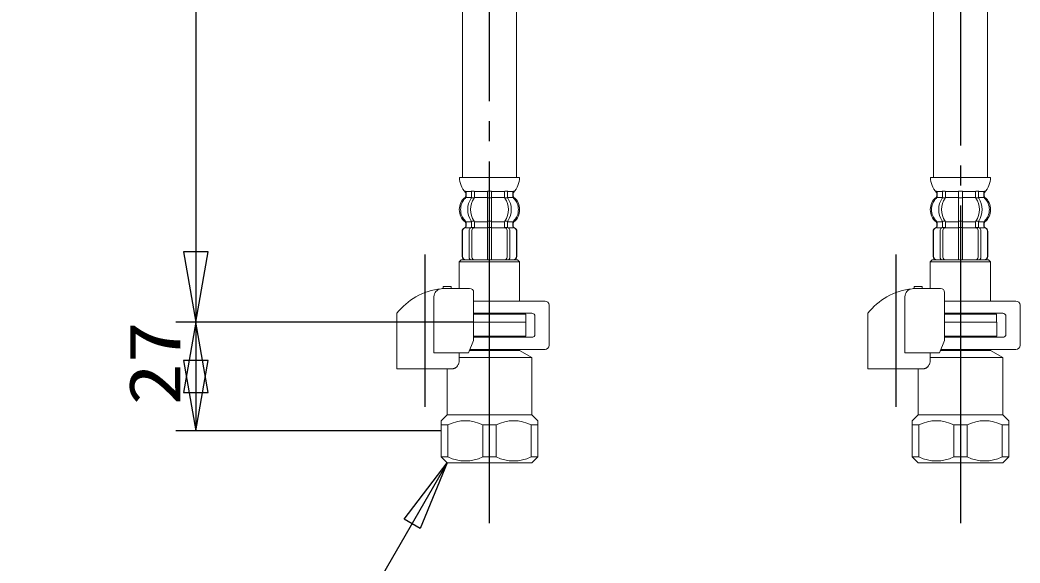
# Model space of a CAD drawing. Units: millimetres at full size, sheet at 1:5; details may follow other scales. Extents: x -1050 to 0, y -742 to 742.
# Drawn here: x -840 to -591.4, y -420.6 to -285.6 of the extents above; entities that cross this region are included whole.
import ezdxf
from ezdxf.enums import TextEntityAlignment as Align

# ---------------------------------------------------------------- set-up
doc = ezdxf.new("R2010")
doc.units = ezdxf.units.MM
doc.header["$LTSCALE"] = 5
doc.linetypes.add('LONG_CHAIN', pattern=[21, 18, -1, 1, -1])
doc.layers.add('0-0_K475ENJVZ-2T', color=7, linetype='Continuous', lineweight=15)
doc.styles.add('ＭＳ ゴシック', font='')
doc.styles.get('ＭＳ ゴシック').set_extended_font_data('MS Gothic')

msp = doc.modelspace()

# ---------------------------------------------------------------- linework, layer by layer
at = {"layer": '0-0_K475ENJVZ-2T', "color": 2, "lineweight": 30}
for p, q in [((-796.24, 25.271), (-796.24, -360.733)), ((-727.177, -360.733), (-801.24, -360.733)), ((-727.177, -360.733), (-801.24, -360.733)), ((-796.24, -360.733), (-796.24, -387.733)), ((-735.24, -387.733), (-801.24, -387.733))]:
    msp.add_line(p, q, dxfattribs=at)
at = {"layer": '0-0_K475ENJVZ-2T'}
for p, q in [((-729.94, -226.743), (-729.94, -324.733)), ((-716.54, -226.743), (-716.54, -324.733)), ((-612.856, -324.733), (-612.856, -226.743)), ((-599.456, -324.733), (-599.456, -226.743)), ((-730.724, -324.733), (-723.24, -324.733)), ((-723.24, -324.733), (-715.757, -324.733)), ((-613.64, -324.733), (-606.156, -324.733)), ((-606.156, -324.733), (-598.672, -324.733)), ((-727.633, -328.133), (-727.118, -328.133)), ((-723.64, -328.133), (-723.24, -328.133)), ((-723.24, -328.133), (-722.84, -328.133)), ((-719.363, -328.133), (-718.848, -328.133)), ((-610.548, -328.133), (-610.034, -328.133)), ((-606.556, -328.133), (-606.156, -328.133)), ((-606.156, -328.133), (-605.756, -328.133)), ((-602.278, -328.133), (-601.764, -328.133)), ((-729.141, -328.725), (-729.141, -329.293)), ((-729.073, -328.233), (-728.325, -328.233)), ((-729.073, -328.383), (-729.073, -329.516)), ((-729.073, -329.733), (-727.712, -329.733)), ((-728.325, -328.233), (-727.71, -328.233)), ((-727.687, -328.383), (-727.687, -329.578)), ((-727.633, -329.833), (-727.118, -329.833)), ((-726.98, -328.233), (-723.764, -328.233)), ((-726.98, -328.383), (-726.98, -329.578)), ((-726.98, -329.733), (-723.74, -329.733)), ((-723.74, -328.383), (-723.74, -329.733)), ((-723.74, -329.733), (-723.74, -335.733)), ((-723.64, -329.833), (-723.24, -329.833)), ((-723.24, -329.833), (-722.84, -329.833)), ((-722.74, -329.733), (-722.74, -328.383)), ((-722.74, -329.733), (-719.501, -329.733)), ((-722.74, -335.733), (-722.74, -329.733)), ((-722.717, -328.233), (-719.501, -328.233)), ((-719.501, -329.578), (-719.501, -328.383)), ((-719.363, -329.833), (-718.848, -329.833)), ((-718.794, -329.578), (-718.794, -328.383)), ((-718.771, -328.233), (-718.156, -328.233)), ((-718.769, -329.733), (-717.408, -329.733)), ((-718.156, -328.233), (-717.408, -328.233)), ((-717.408, -329.516), (-717.408, -328.383)), ((-717.34, -329.293), (-717.34, -328.725)), ((-612.056, -328.725), (-612.056, -329.293)), ((-611.988, -328.233), (-611.241, -328.233)), ((-611.988, -328.383), (-611.988, -329.516)), ((-611.988, -329.733), (-610.627, -329.733)), ((-611.241, -328.233), (-610.626, -328.233)), ((-610.602, -328.383), (-610.602, -329.578)), ((-610.548, -329.833), (-610.034, -329.833)), ((-609.895, -328.233), (-606.679, -328.233)), ((-609.895, -328.383), (-609.895, -329.578)), ((-609.895, -329.733), (-606.656, -329.733)), ((-606.656, -328.383), (-606.656, -329.733)), ((-606.556, -329.833), (-606.156, -329.833)), ((-606.156, -329.833), (-605.756, -329.833)), ((-605.656, -329.733), (-605.656, -328.383)), ((-605.656, -329.733), (-602.417, -329.733)), ((-605.633, -328.233), (-602.417, -328.233)), ((-602.417, -329.578), (-602.417, -328.383)), ((-602.278, -329.833), (-601.764, -329.833)), ((-601.71, -329.578), (-601.71, -328.383)), ((-601.686, -328.233), (-601.071, -328.233)), ((-601.685, -329.733), (-600.324, -329.733)), ((-601.071, -328.233), (-600.324, -328.233)), ((-600.324, -329.516), (-600.324, -328.383)), ((-600.256, -329.293), (-600.256, -328.725)), ((-729.141, -336.173), (-729.141, -336.825)), ((-729.141, -337.233), (-729.069, -337.233)), ((-729.073, -337.233), (-727.84, -337.233)), ((-729.069, -335.733), (-727.712, -335.733)), ((-729.069, -336.824), (-729.069, -335.951)), ((-728.325, -344.533), (-728.325, -337.933)), ((-727.687, -336.873), (-727.687, -335.889)), ((-727.633, -335.633), (-727.118, -335.633)), ((-727.633, -337.133), (-727.074, -337.133)), ((-727.618, -344.533), (-727.618, -337.933)), ((-726.98, -335.733), (-723.74, -335.733)), ((-726.98, -337.236), (-726.98, -335.889)), ((-726.918, -337.233), (-723.74, -337.233)), ((-723.74, -335.733), (-723.74, -337.233)), ((-723.74, -337.233), (-723.74, -345.233)), ((-723.64, -335.633), (-723.24, -335.633)), ((-723.64, -337.133), (-723.24, -337.133)), ((-723.24, -335.633), (-722.84, -335.633)), ((-723.24, -337.133), (-722.84, -337.133)), ((-722.74, -335.733), (-719.501, -335.733)), ((-722.74, -337.233), (-722.74, -335.733)), ((-722.74, -345.233), (-722.74, -337.233)), ((-722.74, -337.233), (-719.563, -337.233)), ((-719.501, -335.889), (-719.501, -337.236)), ((-719.407, -337.133), (-718.848, -337.133)), ((-719.363, -335.633), (-718.848, -335.633)), ((-718.863, -337.933), (-718.863, -344.533)), ((-718.794, -335.889), (-718.794, -336.873)), ((-718.769, -335.733), (-717.412, -335.733)), ((-718.641, -337.233), (-717.408, -337.233)), ((-718.156, -337.933), (-718.156, -344.533)), ((-717.412, -335.951), (-717.412, -336.824)), ((-717.412, -337.233), (-717.34, -337.233)), ((-717.34, -336.825), (-717.34, -336.173)), ((-612.056, -336.173), (-612.056, -336.825)), ((-612.056, -337.233), (-611.985, -337.233)), ((-611.988, -337.233), (-610.756, -337.233)), ((-611.985, -335.733), (-610.627, -335.733)), ((-611.985, -336.824), (-611.985, -335.951)), ((-611.241, -344.533), (-611.241, -337.933)), ((-610.602, -336.873), (-610.602, -335.889)), ((-610.548, -335.633), (-610.034, -335.633)), ((-610.548, -337.133), (-609.99, -337.133)), ((-610.534, -344.533), (-610.534, -337.933)), ((-609.895, -335.733), (-606.656, -335.733)), ((-609.895, -337.236), (-609.895, -335.889)), ((-609.834, -337.233), (-606.656, -337.233)), ((-606.656, -337.233), (-606.656, -345.233)), ((-606.556, -337.133), (-606.156, -337.133)), ((-606.156, -337.133), (-605.756, -337.133)), ((-605.656, -335.733), (-602.417, -335.733)), ((-605.656, -337.233), (-602.478, -337.233)), ((-605.656, -345.233), (-605.656, -337.233)), ((-602.417, -335.889), (-602.417, -337.236)), ((-602.322, -337.133), (-601.764, -337.133)), ((-602.278, -335.633), (-601.764, -335.633)), ((-601.778, -337.933), (-601.778, -344.533)), ((-601.71, -335.889), (-601.71, -336.873)), ((-601.685, -335.733), (-600.327, -335.733)), ((-601.556, -337.233), (-600.324, -337.233)), ((-601.071, -337.933), (-601.071, -344.533)), ((-600.327, -335.951), (-600.327, -336.824)), ((-600.327, -337.233), (-600.256, -337.233)), ((-600.256, -336.825), (-600.256, -336.173)), ((-730.041, -338.133), (-730.041, -344.333)), ((-729.973, -338.133), (-729.973, -344.333)), ((-716.508, -344.333), (-716.508, -338.133)), ((-716.44, -344.333), (-716.44, -338.133)), ((-612.956, -338.133), (-612.956, -344.333)), ((-612.888, -338.133), (-612.888, -344.333)), ((-599.424, -344.333), (-599.424, -338.133)), ((-599.356, -344.333), (-599.356, -338.133)), ((-730.24, -345.233), (-716.24, -345.233)), ((-729.141, -345.233), (-717.34, -345.233)), ((-715.74, -345.733), (-716.24, -345.233)), ((-613.157, -345.233), (-599.157, -345.233)), ((-612.056, -345.233), (-611.821, -345.233)), ((-611.821, -345.233), (-610.541, -345.233)), ((-609.824, -345.233), (-608.937, -345.233)), ((-600.491, -345.233), (-600.256, -345.233)), ((-598.657, -345.733), (-599.157, -345.233)), ((-730.74, -345.733), (-730.74, -352.308)), ((-715.74, -355.483), (-715.74, -345.733)), ((-613.657, -345.733), (-613.657, -352.308)), ((-598.657, -355.483), (-598.657, -345.733)), ((-734.74, -351.808), (-734.74, -352.356)), ((-732.74, -351.808), (-734.74, -351.808)), ((-732.74, -352.308), (-733.49, -352.308)), ((-732.74, -352.308), (-732.74, -351.808)), ((-728.177, -352.308), (-732.74, -352.308)), ((-615.656, -352.308), (-616.406, -352.308)), ((-615.656, -352.308), (-615.656, -351.808)), ((-611.093, -352.308), (-615.656, -352.308)), ((-727.177, -365.308), (-727.177, -353.308)), ((-727.177, -355.483), (-709.44, -355.483)), ((-619.972, -368.308), (-619.972, -354.394)), ((-610.092, -355.483), (-592.356, -355.483)), ((-708.44, -356.483), (-708.44, -366.483)), ((-591.356, -356.483), (-591.356, -366.483)), ((-727.177, -358.483), (-712.74, -358.483)), ((-727.177, -358.733), (-715.74, -358.733)), ((-715.74, -358.733), (-715.74, -358.483)), ((-714.24, -358.733), (-715.74, -358.733)), ((-714.24, -360.733), (-714.24, -358.733)), ((-711.94, -359.283), (-711.94, -363.683)), ((-629.156, -358.47), (-629.156, -359.308)), ((-629.156, -359.308), (-629.156, -372.308)), ((-610.094, -358.733), (-598.657, -358.733)), ((-610.092, -358.483), (-595.656, -358.483)), ((-598.657, -358.733), (-598.657, -358.483)), ((-597.157, -358.733), (-598.657, -358.733)), ((-597.157, -360.733), (-597.157, -358.733)), ((-594.856, -359.283), (-594.856, -363.683)), ((-727.177, -360.733), (-717.64, -360.733)), ((-727.177, -360.733), (-714.24, -360.733)), ((-717.64, -360.733), (-716.49, -360.733)), ((-716.49, -360.733), (-714.24, -360.733)), ((-714.24, -364.233), (-714.24, -360.733)), ((-610.094, -360.733), (-600.557, -360.733)), ((-610.093, -360.733), (-597.156, -360.733)), ((-600.557, -360.733), (-599.407, -360.733)), ((-599.407, -360.733), (-597.157, -360.733)), ((-728.463, -368.308), (-727.177, -365.308)), ((-727.177, -364.233), (-715.74, -364.233)), ((-712.74, -364.483), (-727.177, -364.483)), ((-715.74, -364.233), (-715.74, -364.483)), ((-715.74, -364.233), (-714.24, -364.233)), ((-610.093, -364.233), (-598.656, -364.233)), ((-595.656, -364.483), (-610.093, -364.483)), ((-598.656, -364.233), (-598.656, -364.483)), ((-728.217, -367.733), (-715.74, -367.733)), ((-709.44, -367.483), (-728.109, -367.483)), ((-715.74, -367.483), (-715.74, -367.733)), ((-712.74, -369.465), (-715.74, -367.733)), ((-611.132, -367.733), (-598.656, -367.733)), ((-592.356, -367.483), (-611.025, -367.483)), ((-598.656, -367.483), (-598.656, -367.733)), ((-595.656, -369.465), (-598.656, -367.733)), ((-730.776, -368.308), (-728.463, -368.308)), ((-730.776, -369.465), (-712.74, -369.465)), ((-712.74, -383.733), (-712.74, -369.465)), ((-613.691, -368.308), (-619.972, -368.308)), ((-613.691, -370.308), (-613.691, -368.308)), ((-613.691, -368.308), (-611.379, -368.308)), ((-613.691, -369.465), (-595.656, -369.465)), ((-746.24, -372.308), (-732.24, -372.308)), ((-733.74, -372.308), (-733.74, -383.733)), ((-732.24, -372.308), (-732.24, -372.284)), ((-629.156, -372.308), (-615.156, -372.308)), ((-616.656, -372.308), (-616.656, -383.733)), ((-615.156, -372.308), (-615.156, -372.284)), ((-723.24, -383.733), (-712.74, -383.733)), ((-618.156, -385.233), (-616.656, -383.733)), ((-618.156, -386.233), (-618.156, -385.233)), ((-616.656, -383.733), (-606.156, -383.733)), ((-595.656, -383.733), (-594.156, -385.233)), ((-594.156, -385.233), (-594.156, -386.233)), ((-735.24, -386.233), (-735.24, -387.733)), ((-733.571, -386.233), (-735.24, -386.233)), ((-735.24, -387.733), (-735.24, -394.233)), ((-733.571, -386.233), (-733.571, -394.233)), ((-724.91, -394.233), (-724.91, -386.233)), ((-721.571, -386.233), (-721.571, -394.233)), ((-712.91, -394.233), (-712.91, -386.233)), ((-711.24, -386.233), (-712.91, -386.233)), ((-711.24, -394.233), (-711.24, -386.233)), ((-616.486, -386.233), (-616.486, -394.233)), ((-607.826, -394.233), (-607.826, -386.233)), ((-606.156, -386.233), (-607.826, -386.233)), ((-604.486, -386.233), (-606.156, -386.233)), ((-604.486, -386.233), (-604.486, -394.233)), ((-595.826, -394.233), (-595.826, -386.233)), ((-733.571, -394.233), (-735.24, -394.233)), ((-735.24, -394.233), (-733.74, -395.733)), ((-723.24, -394.233), (-724.91, -394.233)), ((-721.571, -394.233), (-723.24, -394.233)), ((-711.24, -394.233), (-712.91, -394.233)), ((-712.74, -395.733), (-711.24, -394.233)), ((-618.156, -394.233), (-616.656, -395.733)), ((-616.486, -394.233), (-618.156, -394.233)), ((-606.156, -394.233), (-607.826, -394.233)), ((-604.486, -394.233), (-606.156, -394.233)), ((-594.156, -394.233), (-595.826, -394.233)), ((-595.656, -395.733), (-594.156, -394.233)), ((-733.74, -395.733), (-723.24, -395.733)), ((-723.24, -395.733), (-712.74, -395.733)), ((-616.656, -395.733), (-606.156, -395.733)), ((-606.156, -395.733), (-595.656, -395.733))]:
    msp.add_line(p, q, dxfattribs=at)
at = {"layer": '0-0_K475ENJVZ-2T', "color": 2, "linetype": 'LONG_CHAIN', "lineweight": 30}
for p, q in [((-723.24, -410.733), (-723.24, -226.743)), ((-606.156, -226.743), (-606.156, -410.733)), ((-739.24, -381.783), (-739.24, -343.883)), ((-622.156, -381.783), (-622.156, -343.883))]:
    msp.add_line(p, q, dxfattribs=at)
at = {"layer": '0-0_K475ENJVZ-2T'}
for points in [[(-606.656, -329.733), (-606.656, -335.733), (-606.656, -337.233)], [(-605.656, -337.233), (-605.656, -335.733), (-605.656, -329.733)], [(-606.556, -335.633), (-606.156, -335.633), (-605.756, -335.633)], [(-730.24, -345.233), (-730.74, -345.733), (-715.74, -345.733)], [(-613.157, -345.233), (-613.657, -345.733), (-598.657, -345.733)], [(-610.541, -345.233), (-601.771, -345.233), (-600.491, -345.233)], [(-615.656, -351.808), (-617.656, -351.808), (-617.656, -352.356)], [(-730.776, -370.308), (-730.776, -368.308), (-737.056, -368.308), (-737.056, -354.394)], [(-611.379, -368.308), (-610.093, -365.308), (-610.093, -353.308)], [(-746.24, -358.47), (-746.24, -359.308), (-746.24, -372.308)], [(-598.656, -364.233), (-597.156, -364.233), (-597.156, -360.733)], [(-732.24, -372.284), (-732.159, -372.267), (-732.078, -372.246), (-731.999, -372.22), (-731.921, -372.19), (-731.845, -372.156), (-731.771, -372.118), (-731.699, -372.077), (-731.629, -372.032), (-731.561, -371.983), (-731.496, -371.931), (-731.433, -371.877), (-731.373, -371.819), (-731.315, -371.759), (-731.261, -371.696), (-731.159, -371.564), (-731.07, -371.423), (-730.992, -371.276), (-730.926, -371.123), (-730.872, -370.965), (-730.83, -370.804), (-730.8, -370.64), (-730.782, -370.475), (-730.776, -370.308)], [(-615.156, -372.284), (-615.075, -372.267), (-614.994, -372.246), (-614.915, -372.22), (-614.837, -372.19), (-614.761, -372.156), (-614.687, -372.118), (-614.615, -372.077), (-614.545, -372.032), (-614.477, -371.983), (-614.412, -371.931), (-614.349, -371.877), (-614.289, -371.819), (-614.231, -371.759), (-614.176, -371.696), (-614.075, -371.564), (-613.986, -371.423), (-613.908, -371.276), (-613.842, -371.123), (-613.788, -370.965), (-613.746, -370.804), (-613.716, -370.64), (-613.697, -370.475), (-613.691, -370.308)], [(-606.156, -383.733), (-595.656, -383.733), (-595.656, -369.465)], [(-735.24, -386.233), (-735.24, -385.233), (-733.74, -383.733), (-723.24, -383.733)], [(-712.74, -383.733), (-711.24, -385.233), (-711.24, -386.233)], [(-721.571, -386.233), (-723.24, -386.233), (-724.91, -386.233)], [(-616.486, -386.233), (-618.156, -386.233), (-618.156, -394.233)], [(-594.156, -394.233), (-594.156, -386.233), (-595.826, -386.233)]]:
    msp.add_lwpolyline(points, dxfattribs=at)
at = {"layer": '0-0_K475ENJVZ-2T', "color": 2, "lineweight": 30}
for points in [[(-799.326, -343.233), (-796.24, -360.733), (-793.155, -343.233)], [(-799.326, -343.233), (-796.24, -360.733), (-793.155, -343.233)], [(-793.155, -378.233), (-796.24, -360.733), (-799.326, -378.233)], [(-793.155, -378.233), (-796.24, -360.733), (-799.326, -378.233)], [(-799.326, -370.233), (-796.24, -387.733), (-793.155, -370.233)], [(-799.326, -370.233), (-796.24, -387.733), (-793.155, -370.233)], [(-740.495, -412.04), (-744.486, -409.737), (-733.74, -395.733)]]:
    msp.add_lwpolyline(points, close=True, dxfattribs=at)
msp.add_lwpolyline([(-733.74, -395.733), (-785.702, -485.733), (-839.955, -485.733)], dxfattribs=at)
at = {"layer": '0-0_K475ENJVZ-2T'}
for centre, radius, start, end in [((-724.83, -324.51), 5.899, 182.16711, 221.68307), ((-721.651, -324.51), 5.899, 318.31693, 357.83289), ((-607.745, -324.51), 5.899, 182.16711, 221.68307), ((-604.567, -324.51), 5.899, 318.31693, 357.83289), ((-729.202, -328.233), 0.1, 22.07371, 90), ((-728.187, -328.383), 0.5, 17.496, 32.95136), ((-727.48, -328.383), 0.5, 0, 32.95136), ((-724.24, -328.383), 0.5, 17.496, 32.95136), ((-722.24, -328.383), 0.5, 147.04864, 162.504), ((-719.001, -328.383), 0.5, 147.04864, 180), ((-718.294, -328.383), 0.5, 147.04864, 162.504), ((-717.279, -328.233), 0.1, 90, 157.92629), ((-612.117, -328.233), 0.1, 22.07371, 90), ((-611.102, -328.383), 0.5, 17.496, 32.95136), ((-610.395, -328.383), 0.5, 0, 32.95136), ((-607.156, -328.383), 0.5, 17.496, 32.95136), ((-605.156, -328.383), 0.5, 147.04864, 162.504), ((-601.917, -328.383), 0.5, 147.04864, 180), ((-601.21, -328.383), 0.5, 147.04864, 162.504), ((-600.194, -328.233), 0.1, 90, 157.92629), ((-726.741, -332.733), 3.999, 130.12864, 180), ((-726.421, -332.732), 4.003, 134.42142, 225.64019), ((-729.641, -329.293), 0.5, 310.12864, 0), ((-729.641, -328.725), 0.5, 0, 35.73929), ((-729.573, -329.516), 0.5, 314.42142, 0), ((-729.573, -328.383), 0.5, 0, 22.07371), ((-723.465, -332.733), 5.179, 146.24565, 213.75435), ((-722.758, -332.733), 5.179, 146.24565, 213.75435), ((-728.187, -329.578), 0.5, 326.24565, 341.87726), ((-728.187, -329.578), 0.5, 341.87726, 0), ((-728.187, -328.383), 0.5, 0, 17.496), ((-727.48, -329.578), 0.5, 326.24565, 0), ((-724.24, -328.383), 0.5, 0, 17.496), ((-722.24, -328.383), 0.5, 162.504, 180), ((-719.001, -329.578), 0.5, 180, 213.75435), ((-723.723, -332.733), 5.179, 326.24565, 33.75435), ((-718.294, -328.383), 0.5, 162.504, 180), ((-718.294, -329.578), 0.5, 180, 198.12274), ((-718.294, -329.578), 0.5, 198.12274, 213.75435), ((-723.016, -332.733), 5.179, 326.24565, 33.75435), ((-716.908, -328.383), 0.5, 157.92629, 180), ((-716.908, -329.516), 0.5, 180, 225.57858), ((-716.84, -328.725), 0.5, 144.26071, 180), ((-716.84, -329.293), 0.5, 180, 229.87136), ((-720.06, -332.732), 4.003, 314.35981, 45.57858), ((-719.74, -332.733), 3.999, 0, 49.87136), ((-609.657, -332.733), 3.999, 130.12864, 180), ((-609.337, -332.732), 4.003, 134.42142, 225.64019), ((-612.556, -329.293), 0.5, 310.12864, 0), ((-612.556, -328.725), 0.5, 0, 35.73929), ((-612.488, -329.516), 0.5, 314.42142, 0), ((-612.488, -328.383), 0.5, 0, 22.07371), ((-606.381, -332.733), 5.179, 146.24565, 213.75435), ((-605.673, -332.733), 5.179, 146.24565, 213.75435), ((-611.102, -329.578), 0.5, 326.24565, 341.87726), ((-611.102, -329.578), 0.5, 341.87726, 0), ((-611.102, -328.383), 0.5, 0, 17.496), ((-610.395, -329.578), 0.5, 326.24565, 0), ((-607.156, -328.383), 0.5, 0, 17.496), ((-605.156, -328.383), 0.5, 162.504, 180), ((-601.917, -329.578), 0.5, 180, 213.75435), ((-606.638, -332.733), 5.179, 326.24565, 33.75435), ((-601.21, -328.383), 0.5, 162.504, 180), ((-601.21, -329.578), 0.5, 180, 198.12274), ((-601.21, -329.578), 0.5, 198.12274, 213.75435), ((-605.931, -332.733), 5.179, 326.24565, 33.75435), ((-599.824, -328.383), 0.5, 157.92629, 180), ((-599.824, -329.516), 0.5, 180, 225.57858), ((-599.756, -328.725), 0.5, 144.26071, 180), ((-599.756, -329.293), 0.5, 180, 229.87136), ((-602.975, -332.732), 4.003, 314.35981, 45.57858), ((-602.655, -332.733), 3.999, 0, 49.87136), ((-726.741, -332.733), 3.999, 180, 229.87136), ((-719.74, -332.733), 3.999, 310.12864, 0), ((-609.657, -332.733), 3.999, 180, 229.87136), ((-602.655, -332.733), 3.999, 310.12864, 0), ((-729.569, -335.951), 0.5, 0, 45.64019), ((-716.912, -335.951), 0.5, 134.35981, 180), ((-612.485, -335.951), 0.5, 0, 45.64019), ((-599.827, -335.951), 0.5, 134.35981, 180), ((-729.141, -338.133), 0.9, 110.92483, 180), ((-729.073, -338.133), 0.9, 110.77332, 180), ((-729.641, -336.825), 0.5, 290.92483, 0), ((-729.569, -336.824), 0.5, 290.77332, 0), ((-729.641, -336.173), 0.5, 0, 49.87136), ((-727.625, -337.933), 0.7, 117.90709, 180), ((-728.187, -336.873), 0.5, 297.90709, 313.87128), ((-728.187, -336.873), 0.5, 313.87128, 0), ((-728.187, -335.889), 0.5, 18.12274, 33.75435), ((-728.187, -335.889), 0.5, 0, 18.12274), ((-727.614, -337.315), 0.183, 95.87104, 120.99167), ((-726.918, -337.933), 0.7, 95.05242, 180), ((-727.098, -337.249), 0.119, 43.22666, 78.73002), ((-727.48, -335.889), 0.5, 0, 33.75435), ((-726.918, -337.933), 0.7, 90, 95.05242), ((-719.563, -337.933), 0.7, 84.94758, 90), ((-719.001, -335.889), 0.5, 146.24565, 180), ((-719.563, -337.933), 0.7, 0, 84.94758), ((-719.383, -337.249), 0.119, 101.26998, 136.77334), ((-718.867, -337.315), 0.183, 59.00833, 84.12896), ((-718.294, -335.889), 0.5, 161.87726, 180), ((-718.294, -336.873), 0.5, 180, 226.12872), ((-718.294, -335.889), 0.5, 146.24565, 161.87726), ((-718.294, -336.873), 0.5, 226.12872, 242.09291), ((-718.856, -337.933), 0.7, 0, 62.09291), ((-716.912, -336.824), 0.5, 180, 249.22668), ((-716.84, -336.173), 0.5, 130.12864, 180), ((-716.84, -336.825), 0.5, 180, 249.07517), ((-717.408, -338.133), 0.9, 0, 69.22668), ((-717.34, -338.133), 0.9, 0, 69.07517), ((-612.056, -338.133), 0.9, 110.92483, 180), ((-611.988, -338.133), 0.9, 110.77332, 180), ((-612.556, -336.825), 0.5, 290.92483, 0), ((-612.485, -336.824), 0.5, 290.77332, 0), ((-612.556, -336.173), 0.5, 0, 49.87136), ((-610.541, -337.933), 0.7, 117.90709, 180), ((-611.102, -336.873), 0.5, 297.90709, 313.87128), ((-611.102, -336.873), 0.5, 313.87128, 0), ((-611.102, -335.889), 0.5, 18.12274, 33.75435), ((-611.102, -335.889), 0.5, 0, 18.12274), ((-610.529, -337.315), 0.183, 95.87104, 120.99167), ((-609.834, -337.933), 0.7, 95.05242, 180), ((-610.013, -337.249), 0.119, 43.22666, 78.73002), ((-610.395, -335.889), 0.5, 0, 33.75435), ((-609.834, -337.933), 0.7, 90, 95.05242), ((-602.478, -337.933), 0.7, 84.94758, 90), ((-601.917, -335.889), 0.5, 146.24565, 180), ((-602.478, -337.933), 0.7, 0, 84.94758), ((-602.299, -337.249), 0.119, 101.26998, 136.77334), ((-601.783, -337.315), 0.183, 59.00833, 84.12896), ((-601.21, -335.889), 0.5, 161.87726, 180), ((-601.21, -336.873), 0.5, 180, 226.12872), ((-601.21, -335.889), 0.5, 146.24565, 161.87726), ((-601.21, -336.873), 0.5, 226.12872, 242.09291), ((-601.771, -337.933), 0.7, 0, 62.09291), ((-599.827, -336.824), 0.5, 180, 249.22668), ((-599.756, -336.173), 0.5, 130.12864, 180), ((-599.756, -336.825), 0.5, 180, 249.07517), ((-600.324, -338.133), 0.9, 0, 69.22668), ((-600.256, -338.133), 0.9, 0, 69.07517), ((-729.141, -344.333), 0.9, 180, 270), ((-729.073, -344.333), 0.9, 180, 270), ((-727.625, -344.533), 0.7, 180, 270), ((-726.918, -344.533), 0.7, 180, 270), ((-719.563, -344.533), 0.7, 270, 0), ((-718.856, -344.533), 0.7, 270, 0), ((-717.408, -344.333), 0.9, 270, 0), ((-717.34, -344.333), 0.9, 270, 0), ((-612.056, -344.333), 0.9, 180, 270), ((-611.988, -344.333), 0.9, 180, 270), ((-610.541, -344.533), 0.7, 180, 270), ((-609.834, -344.533), 0.7, 180, 270), ((-602.478, -344.533), 0.7, 270, 0), ((-601.771, -344.533), 0.7, 270, 0), ((-600.324, -344.333), 0.9, 270, 0), ((-600.256, -344.333), 0.9, 270, 0), ((-733.49, -368.581), 16.273, 96.29762, 119.55194), ((-735.056, -354.394), 2, 96.29762, 180), ((-733.49, -368.581), 16.273, 94.40555, 96.29762), ((-733.49, -368.581), 16.273, 90, 94.40555), ((-728.177, -353.308), 1, 0, 90), ((-616.406, -368.581), 16.273, 96.29762, 119.55194), ((-617.972, -354.394), 2, 96.29762, 180), ((-616.406, -368.581), 16.273, 94.40555, 96.29762), ((-616.406, -368.581), 16.273, 90, 94.40555), ((-611.093, -353.308), 1, 0, 90), ((-733.49, -368.581), 16.273, 119.55194, 141.58396), ((-709.44, -356.483), 1, 0, 90), ((-616.406, -368.581), 16.273, 119.55194, 141.58396), ((-592.356, -356.483), 1, 0, 90), ((-712.74, -359.283), 0.8, 0, 90), ((-595.656, -359.283), 0.8, 0, 90), ((-712.74, -363.683), 0.8, 270, 0), ((-595.656, -363.683), 0.8, 270, 0), ((-709.44, -366.483), 1, 270, 0), ((-592.356, -366.483), 1, 270, 0), ((-729.24, -395.108), 9.875, 63.99218, 116.00782), ((-717.24, -395.108), 9.875, 63.99218, 116.00782), ((-612.156, -395.108), 9.875, 63.99218, 116.00782), ((-600.156, -395.108), 9.875, 63.99218, 116.00782), ((-729.24, -385.358), 9.875, 243.99218, 296.00782), ((-717.24, -385.358), 9.875, 243.99218, 296.00782), ((-612.156, -385.358), 9.875, 243.99218, 296.00782), ((-600.156, -385.358), 9.875, 243.99218, 296.00782)]:
    msp.add_arc(centre, radius, start, end, dxfattribs=at)

# ---------------------------------------------------------------- texts
at = {"layer": '0-0_K475ENJVZ-2T', "style": 'ＭＳ ゴシック', "width": 1.2}
msp.add_text('27', height=12.83, rotation=90, dxfattribs=at).set_placement((-796.24, -381.411), align=Align.BOTTOM_LEFT)

doc.saveas('drawing.dxf')
